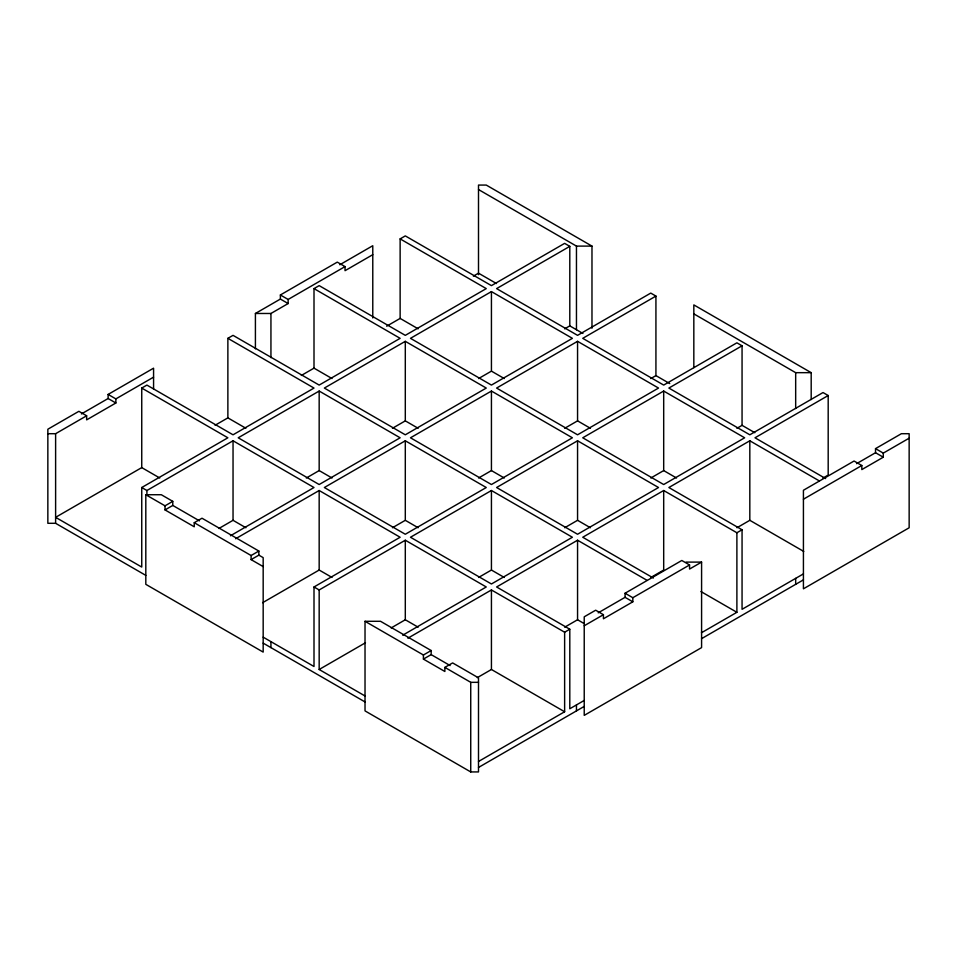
<?xml version="1.0" encoding="UTF-8"?>
<svg xmlns="http://www.w3.org/2000/svg" width="957" height="957" viewBox="0 0 957 957"><rect width="100%" height="100%" fill="white"/><g stroke="black" fill="none" stroke-linecap="round" stroke-linejoin="round"><path stroke-width="1.44" d="M81.429 413.926L108.117 398.519L108.117 394.428L153.575 368.182L153.575 389.092M255.411 348.862L255.411 313.477L280.377 299.062L280.377 294.971L337.283 262.122L345.034 266.596L345.034 270.687L372.775 254.682M339.819 264.754L372.775 245.722L372.775 317.951M47.85 433.7L55.614 433.7L86.644 415.781L86.644 419.872L115.869 402.993L115.869 398.902L153.575 377.142M280.377 294.971L288.129 299.457L345.034 266.596M141.744 388.063L227.874 437.792L141.744 487.52L141.744 567.058L55.614 517.33L141.744 467.602L141.744 388.063L146.911 385.085L233.041 434.801L314.004 388.063L227.874 338.335L227.874 417.874L245.865 428.257M227.874 338.335L233.041 335.357L319.171 385.085L400.134 338.335L314.004 288.607L314.004 368.146L331.995 378.541M255.411 313.477L270.939 313.477L288.129 303.548L288.129 299.457M314.004 288.607L319.171 285.629L405.301 335.357L486.264 288.607L400.134 238.891L400.134 318.418L418.125 328.813M400.134 238.891L405.301 235.9L491.431 285.629L564.63 243.365L569.798 246.356L569.798 325.882L582.933 333.467M215.074 425.255L227.874 417.874M301.335 375.455L314.004 368.146M386.664 326.193L400.134 318.418M473.368 276.142L478.5 273.176L496.492 283.559M141.744 487.52L146.911 490.51L233.041 440.782L314.004 487.52L230.446 535.764M319.171 391.054L238.221 437.792L319.171 484.529L400.134 437.792L319.171 391.054L319.171 470.581L306.324 478.01M405.301 341.326L324.351 388.063L405.301 434.801L486.264 388.063L405.301 341.326L405.301 420.865L392.454 428.281M491.431 291.598L410.481 338.335L491.431 385.085L572.394 338.335L491.431 291.598L491.431 371.137L478.584 378.553M569.798 246.356L496.611 288.607L577.561 335.357L650.76 293.093L655.928 296.084L655.928 375.611L669.744 383.59M165.023 505.822L165.023 509.914L194.247 526.793L194.247 522.701L251.105 555.527L251.105 559.618L258.857 555.144L263.175 557.632L263.175 652.1L145.811 584.332L145.811 494.733L165.023 505.822L172.774 501.348L172.774 505.44L199.463 520.847M165.023 509.914L172.774 505.44M194.247 522.701L201.999 518.216L258.857 551.041L258.857 555.144M218.902 528.479L233.041 520.309L245.889 527.738M564.666 328.849L569.798 325.882M235.613 538.743L319.171 490.51L400.134 537.248L314.004 586.976L314.004 666.503L263.175 637.159M405.301 440.782L324.351 487.52L405.301 534.257L486.264 487.52L405.301 440.782L405.301 520.309L392.454 527.738M491.431 391.054L410.481 437.792L491.431 484.529L572.394 437.792L491.431 391.054L491.431 470.581L478.584 478.01M577.561 341.326L496.611 388.063L577.561 434.801L658.524 388.063L577.561 341.326L577.561 420.865L564.714 428.281M655.928 296.084L582.741 338.335L663.691 385.085L736.89 342.821L742.058 345.8L742.058 425.339L754.822 432.708M251.105 555.527L258.857 551.041M262.613 602.695L319.171 570.037L332.019 577.454M650.796 378.577L655.928 375.611M314.004 586.976L319.171 589.955L405.301 540.226L486.264 586.976L402.706 635.209M491.431 490.51L410.481 537.248L491.431 583.985L572.394 537.248L491.431 490.51L491.431 570.037L478.584 577.454M577.561 440.782L496.611 487.52L577.561 534.257L658.524 487.52L577.561 440.782L577.561 520.309L564.714 527.738M663.691 391.054L582.741 437.792L663.691 484.529L744.654 437.792L663.691 391.054L663.691 470.581L650.844 478.01M742.058 345.8L668.871 388.063L749.821 434.801L823.02 392.549L828.188 395.528L828.188 475.067L823.056 478.033M319.171 589.955L319.171 669.493L365.454 642.769M391.162 627.936L405.301 619.765L418.149 627.182M736.926 428.305L742.058 425.339M407.873 638.199L491.431 589.955L564.63 632.218L569.798 629.227L569.798 708.766L584.225 700.44M646.908 580.265L577.561 540.226L496.611 586.976L569.798 629.227M803.425 573.889L742.058 609.31L742.058 529.783L736.89 532.762L663.691 490.51L582.741 537.248L653.368 578.028M819.168 480.821L749.821 440.782L668.871 487.52L742.058 529.783M828.188 395.528L755.001 437.792L825.628 478.572M423.413 655.007L423.413 659.098L444.873 671.491L444.873 667.4L452.637 662.926L478.5 677.855L478.5 771.928L470.736 771.928L365.024 710.895L365.024 621.296L423.413 655.007L431.164 650.533L431.164 654.624L450.113 665.558M423.413 659.098L431.164 654.624M477.292 677.652L491.431 669.493L564.63 711.757L564.63 632.218M564.714 627.182L577.561 619.765L583.985 623.474M650.844 577.454L663.691 570.037L663.691 490.51M736.974 527.738L749.821 520.309L803.76 551.447M598.221 612.827L625.065 597.324L625.065 593.232L681.803 560.479L689.554 564.965L689.554 569.056L701.589 562.106L701.589 647.614L584.225 715.369L584.225 616.81L595.673 610.207L603.424 614.693L603.424 618.784L632.828 601.809L632.828 597.718L689.554 564.965M856.587 463.667L875.523 452.721L875.523 448.63L901.386 433.7L909.15 433.7L909.15 527.774L803.425 588.818L803.425 490.259L854.063 461.023L861.814 465.509L861.814 469.6L883.287 457.207L883.287 453.116L909.15 438.186M584.225 625.77L603.424 614.693M803.425 499.219L861.814 465.509M478.5 761.485L564.63 711.757M701.421 632.78L736.89 612.301L736.89 532.762M478.5 767.454L584.225 706.41M701.565 638.666L803.425 579.858M478.5 189.546L576.461 246.105L591.976 246.105L591.976 328.239M693.825 313.86L795.674 372.668L811.189 372.668L811.189 399.548M145.811 494.733L161.326 494.733L172.774 501.348M145.835 575.396L55.614 523.3L47.85 523.3L47.85 429.226L78.893 411.307L86.644 415.781M686.061 562.106L701.589 562.106M365.024 621.296L380.539 621.296L431.164 650.533M444.873 667.4L470.736 682.329L478.5 682.329M591.976 246.105L486.264 185.072L478.5 185.072L478.5 274.671M811.189 372.668L693.825 304.9L693.825 367.62M875.523 448.63L883.287 453.116M875.523 452.721L883.287 457.207M491.431 371.137L504.279 378.553M577.561 420.865L590.409 428.281M663.691 470.581L676.539 478.01M280.377 299.062L288.129 303.548M405.301 420.865L418.149 428.281M491.431 470.581L504.279 478.01M577.561 520.309L590.409 527.738M700.931 591.546L736.89 612.301M625.065 593.232L632.828 597.718M625.065 597.324L632.828 601.809M319.171 470.581L332.019 478.01M405.301 520.309L418.149 527.738M491.431 570.037L504.279 577.454M108.117 394.428L115.869 398.902M108.117 398.519L115.869 402.993M141.744 467.602L159.735 477.986M251.105 559.618L263.175 566.592M319.171 669.493L365.119 696.026M263.175 643.14L365.048 701.948M795.674 372.668L795.674 408.507M795.674 578.363L795.674 584.332M749.821 440.782L749.821 520.309M577.561 540.226L577.561 619.765M576.461 246.105L576.461 329.734M576.461 704.926L576.461 710.895M491.431 589.955L491.431 669.493M470.736 682.329L470.736 771.928M405.301 540.226L405.301 619.765M319.171 490.51L319.171 570.037M270.939 313.477L270.939 357.667M270.939 641.645L270.939 647.614M233.041 440.782L233.041 520.309M146.911 490.51L146.911 494.925M55.614 433.7L55.614 523.3"/></g></svg>
